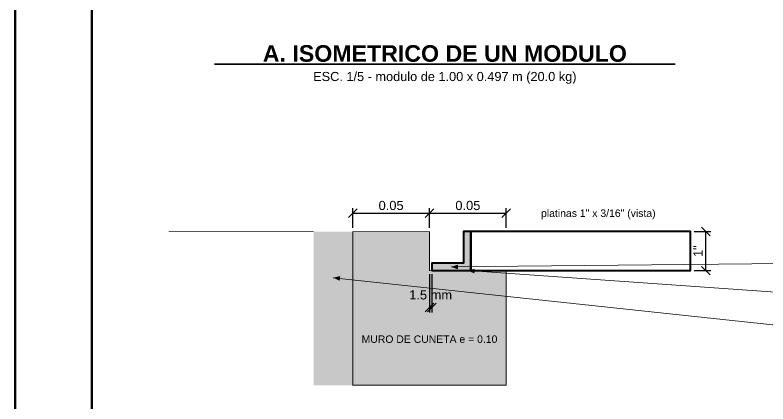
# Model space of a CAD drawing. Header units: metres. Extents: x 0 to 28.4, y 0 to 5.9.
# Drawn here: x 20 to 22.453, y 2.839 to 4.105 of the extents above; entities that cross this region are included whole.
import ezdxf
from ezdxf.enums import TextEntityAlignment as Align

# ---------------------------------------------------------------- set-up
doc = ezdxf.new("R2010")
doc.units = ezdxf.units.M
doc.header["$LTSCALE"] = 0.25
for name, color, linetype, lineweight in [('CONCRETO', 250, 'CONTINUOUS', 50), ('CORTES', 6, 'CONTINUOUS', 50), ('COTAS', 94, 'CONTINUOUS', 18), ('LLAMADAS', 30, 'CONTINUOUS', 18), ('MARCO', 7, 'CONTINUOUS', 50), ('MARCO-METALICO', 32, 'CONTINUOUS', 40), ('TERRENO', 7, 'CONTINUOUS', 30), ('TITULOS', 160, 'CONTINUOUS', 35)]:
    doc.layers.add(name, color=color, linetype=linetype, lineweight=lineweight)
doc.layers.add('CONCRETO-ACHURADO', color=8, linetype='CONTINUOUS', true_color=0xe2e2e2)
doc.layers.add('TEXTOS', color=7, linetype='CONTINUOUS')
doc.styles.get("Standard").update_dxf_attribs({"font": 'arial.ttf'})
doc.styles.add('TITULOS', font='arialbd.ttf')
doc.dimstyles.new('COT-10', dxfattribs={"dimscale": 0.01, "dimtxt": 3, "dimasz": 2.2, "dimexe": 1.6, "dimexo": 1.2, "dimgap": 1, "dimtad": 1, "dimzin": 0, "dimdsep": 46, "dimtxsty": 'Standard', "dimtsz": 1.4, "dimcen": 2.5, "dimclrd": 256, "dimclre": 256, "dimclrt": 7, "dimazin": 3, "dimtfac": 1, "dimtmove": 0, "dimatfit": 3})

# ---------------------------------------------------------------- blocks, each defined once
blk = doc.blocks.new('_OBLIQUE')
at = {"color": 0, "linetype": 'BYBLOCK'}
blk.add_line((-0.5, -0.5), (0.5, 0.5), dxfattribs=at)
blk = doc.blocks.new('*D20')
for p, q in [((21.35, 3.261), (21.35, 3.137)), ((21.3575, 3.261), (21.3575, 3.137)), ((21.35, 3.153), (21.3575, 3.153))]:
    blk.add_line(p, q)
at = {"layer": 'Defpoints'}
for p in [(21.35, 3.273), (21.3575, 3.273), (21.35, 3.153)]:
    blk.add_point(p, dxfattribs=at)
at = {"layer": 'COTAS', "xscale": 0.027999999999999997, "yscale": 0.027999999999999997}
for p in [(21.35, 3.153), (21.3575, 3.153)]:
    blk.add_blockref('_OBLIQUE', p, dxfattribs=at)
at = {"layer": 'COTAS', "color": 7, "insert": (21.35375, 3.194), "char_height": 0.03, "attachment_point": 5}
blk.add_mtext('1.5 mm', dxfattribs=at)

msp = doc.modelspace()

# ---------------------------------------------------------------- hatches: boundary and pattern name
at = {"layer": 'CONCRETO-ACHURADO', "true_color": 0xe2e2e2}
h = msp.add_hatch(color=7, dxfattribs=at)
h.dxf.hatch_style = 1
h.paths.add_polyline_path([(21.1, 2.9), (21.6, 2.9), (21.6, 3.273), (21.35, 3.273), (21.35, 3.4), (21.1, 3.4)])
at = {"layer": 'CORTES'}
h = msp.add_hatch(color=7, dxfattribs=at)
h.dxf.hatch_style = 1
h.paths.add_polyline_path([(20.973, 2.9), (21.1, 2.9), (21.1, 3.4), (20.973, 3.4)])
at = {"layer": 'MARCO-METALICO'}
h = msp.add_hatch(color=7, dxfattribs=at)
h.dxf.hatch_style = 1
h.paths.add_polyline_path([(21.3575, 3.273), (21.4845, 3.273), (21.4845, 3.4), (21.4607, 3.4), (21.4607, 3.2968), (21.3575, 3.2968)])

# ---------------------------------------------------------------- linework, layer by layer
at = {"layer": 'CONCRETO', "const_width": 0.003}
msp.add_lwpolyline([(21.1, 2.9), (21.6, 2.9), (21.6, 3.273), (21.35, 3.273), (21.35, 3.4), (21.1, 3.4)], close=True, dxfattribs=at)
at = {"layer": 'LLAMADAS'}
for p, q in [((22.81, 3.3), (21.421, 3.2849)), ((22.81, 3.18), (21.475, 3.273)), ((22.81, 3.06), (21.0365, 3.25))]:
    msp.add_line(p, q, dxfattribs=at)
for points in [[(21.421, 3.2849), (21.4431, 3.2774), (21.4429, 3.2928)], [(21.475, 3.273), (21.4964, 3.2638), (21.4975, 3.2792)], [(21.0365, 3.25), (21.0576, 3.24), (21.0592, 3.2553)]]:
    msp.add_solid(points, dxfattribs=at)
at = {"layer": 'MARCO'}
msp.add_lwpolyline([(20, 0), (28.41, 0), (28.41, 5.94), (20, 5.94)], close=True, dxfattribs=at)
at = {"layer": 'MARCO', "const_width": 0.008}
msp.add_lwpolyline([(20.25, 0.1), (28.31, 0.1), (28.31, 5.84), (20.25, 5.84)], close=True, dxfattribs=at)
at = {"layer": 'MARCO-METALICO'}
for points in [[(21.3575, 3.273), (21.4845, 3.273), (21.4845, 3.4), (21.4607, 3.4), (21.4607, 3.2968), (21.3575, 3.2968)], [(21.4845, 3.273), (22.2, 3.273), (22.2, 3.4), (21.4845, 3.4)]]:
    msp.add_lwpolyline(points, close=True, dxfattribs=at)
at = {"layer": 'TERRENO', "const_width": 0.003}
msp.add_lwpolyline([(20.5, 3.4), (20.973, 3.4)], dxfattribs=at)
at = {"layer": 'TITULOS'}
msp.add_line((20.65, 3.945), (22.15, 3.945), dxfattribs=at)

# ---------------------------------------------------------------- texts
at = {"layer": 'TEXTOS'}
for s, height, p in [('ESC. 1/5 - modulo de 1.00 x 0.497 m (20.0 kg)', 0.0297, (21.4, 3.905)), ('platinas 1" x 3/16" (vista)', 0.0243, (21.9, 3.46)), ('MURO DE CUNETA e = 0.10', 0.0243, (21.35, 3.05))]:
    msp.add_text(s, height=height, dxfattribs=at).set_placement(p, align=Align.MIDDLE_CENTER)
at = {"layer": 'TITULOS', "style": 'TITULOS'}
msp.add_text('A. ISOMETRICO DE UN MODULO', height=0.054, dxfattribs=at).set_placement((21.4, 3.98), align=Align.MIDDLE_CENTER)

# ---------------------------------------------------------------- dimensions: what is measured, and where the dimension line sits
at = {"layer": 'COTAS'}
for base, p1, p2 in [((21.1, 3.46), (21.1, 3.4), (21.35, 3.4)), ((21.35, 3.46), (21.35, 3.4), (21.6, 3.4))]:
    msp.add_linear_dim(base=base, p1=p1, p2=p2, text='0.05', dimstyle='COT-10', dxfattribs=at).render()
msp.add_linear_dim(base=(22.25, 3.273), p1=(22.2, 3.273), p2=(22.2, 3.4), angle=90, text='1"', dimstyle='COT-10', dxfattribs=at).render()
dim = msp.add_linear_dim(base=(21.35, 3.153), p1=(21.35, 3.273), p2=(21.3575, 3.273), text='1.5 mm', dimstyle='COT-10', dxfattribs=at)
dim.commit()
dim.dimension.update_dxf_attribs({"geometry": '*D20', "text_midpoint": (21.3538, 3.194)})

doc.saveas('drawing.dxf')
